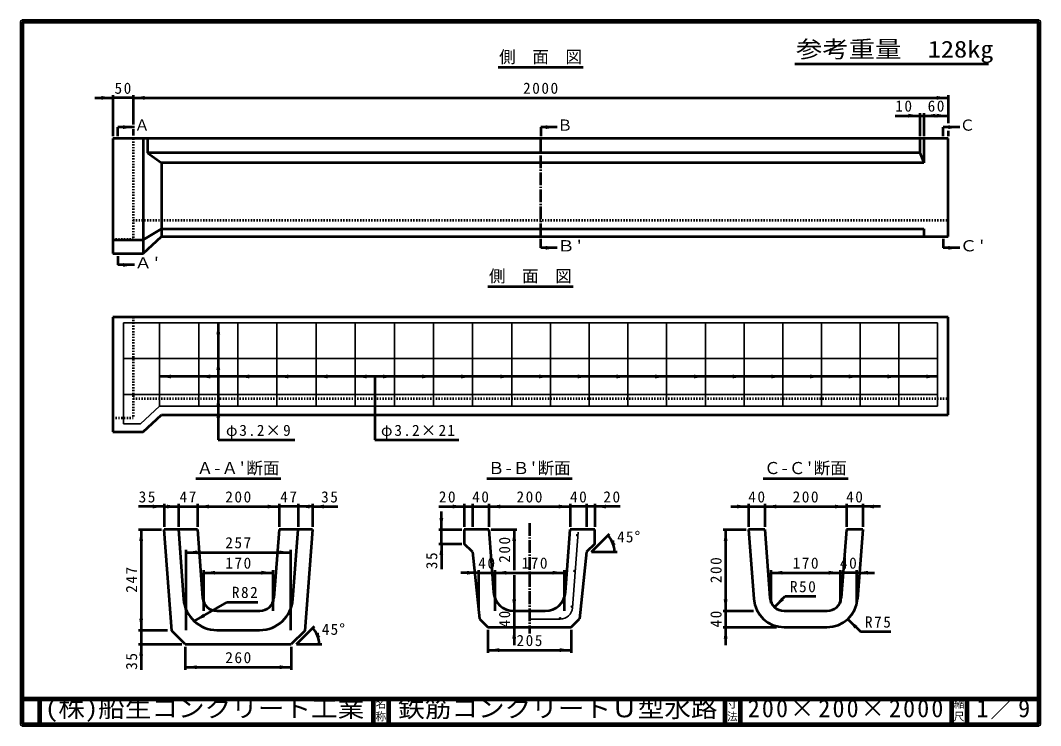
# Model space of a CAD drawing. Units: millimetres, scale not verified. Extents: x 100 to 4105, y 100 to 2870.
import ezdxf
from ezdxf.enums import TextEntityAlignment as Align

# ---------------------------------------------------------------- set-up
doc = ezdxf.new("R2010")
doc.units = ezdxf.units.MM
doc.header["$LTSCALE"] = 5
doc.linetypes.add('USER1', pattern=[2.2, 1, -1.2])
doc.linetypes.add('USER2', pattern=[13.4, 10, -1.2, 1, -1.2])
doc.layers.add('V-nasSTD', color=7, linetype='Continuous', lineweight=50)
doc.styles.add('ＭＳ ゴシック', font='')
doc.styles.get('ＭＳ ゴシック').set_extended_font_data('MS Gothic')

msp = doc.modelspace()

# ---------------------------------------------------------------- hatches: boundary and pattern name
at = {"layer": 'V-nasSTD'}
for points in [[(417.5, 2558.193), (462.5, 2565.693), (417.5, 2573.193)], [(587.5, 2573.193), (542.5, 2565.693), (587.5, 2558.193)], [(3697.5, 2558.193), (3742.5, 2565.693), (3697.5, 2573.193)], [(3585.5, 2488.193), (3630.5, 2495.693), (3585.5, 2503.193)], [(3691.5, 2503.193), (3646.5, 2495.693), (3691.5, 2488.193)], [(3697.5, 2488.193), (3742.5, 2495.693), (3697.5, 2503.193)], [(502.5, 2443.193), (547.5, 2450.693), (502.5, 2458.193)], [(2162.5, 2443.193), (2207.5, 2450.693), (2162.5, 2458.193)], [(3742.5, 2443.193), (3787.5, 2450.693), (3742.5, 2458.193)], [(2162.5, 1969.193), (2207.5, 1976.693), (2162.5, 1984.193)], [(3742.5, 1969.193), (3787.5, 1976.693), (3742.5, 1984.193)], [(502.5, 1901.993), (547.5, 1909.493), (502.5, 1916.993)], [(884.4, 1636.892), (876.9, 1681.892), (869.4, 1636.892)], [(884.4, 1496.487), (876.9, 1541.487), (869.4, 1496.487)], [(691.5, 1478.785), (646.5, 1471.285), (691.5, 1463.785)], [(845.1, 1478.785), (800.1, 1471.285), (845.1, 1463.785)], [(998.7, 1478.785), (953.7, 1471.285), (998.7, 1463.785)], [(1152.3, 1478.785), (1107.3, 1471.285), (1152.3, 1463.785)], [(1305.9, 1478.785), (1260.9, 1471.285), (1305.9, 1463.785)], [(1459.5, 1478.785), (1414.5, 1471.285), (1459.5, 1463.785)], [(1523.1, 1463.785), (1568.1, 1471.285), (1523.1, 1478.785)], [(1676.7, 1463.785), (1721.7, 1471.285), (1676.7, 1478.785)], [(1830.3, 1463.785), (1875.3, 1471.285), (1830.3, 1478.785)], [(1983.9, 1463.785), (2028.9, 1471.285), (1983.9, 1478.785)], [(2135.9, 1463.785), (2180.9, 1471.285), (2135.9, 1478.785)], [(2287.9, 1463.785), (2332.9, 1471.285), (2287.9, 1478.785)], [(2439.9, 1463.785), (2484.9, 1471.285), (2439.9, 1478.785)], [(2591.9, 1463.785), (2636.9, 1471.285), (2591.9, 1478.785)], [(2743.9, 1463.785), (2788.9, 1471.285), (2743.9, 1478.785)], [(2895.9, 1463.785), (2940.9, 1471.285), (2895.9, 1478.785)], [(3047.9, 1463.785), (3092.9, 1471.285), (3047.9, 1478.785)], [(3199.9, 1463.785), (3244.9, 1471.285), (3199.9, 1478.785)], [(3351.9, 1463.785), (3396.9, 1471.285), (3351.9, 1478.785)], [(3503.9, 1463.785), (3548.9, 1471.285), (3503.9, 1478.785)], [(3655.9, 1463.785), (3700.9, 1471.285), (3655.9, 1478.785)], [(884.4, 1356.083), (876.9, 1401.083), (869.4, 1356.083)], [(884.4, 1310.053), (876.9, 1355.053), (869.4, 1310.053)], [(619.1, 952.993), (664.1, 960.493), (619.1, 967.993)], [(675.1, 952.993), (720.1, 960.493), (675.1, 967.993)], [(840.3, 967.993), (795.3, 960.493), (840.3, 952.993)], [(1070.3, 952.993), (1115.3, 960.493), (1070.3, 967.993)], [(1235.5, 952.993), (1190.5, 960.493), (1235.5, 967.993)], [(1291.5, 952.993), (1246.5, 960.493), (1291.5, 967.993)], [(1797.5, 952.993), (1842.5, 960.493), (1797.5, 967.993)], [(1983.5, 967.993), (1938.5, 960.493), (1983.5, 952.993)], [(2213.5, 952.993), (2258.5, 960.493), (2213.5, 967.993)], [(2399.5, 952.993), (2354.5, 960.493), (2399.5, 967.993)], [(2913.5, 952.993), (2958.5, 960.493), (2913.5, 967.993)], [(3067.5, 967.993), (3022.5, 960.493), (3067.5, 952.993)], [(3297.5, 952.993), (3342.5, 960.493), (3297.5, 967.993)], [(3451.5, 952.993), (3406.5, 960.493), (3451.5, 967.993)], [(1745, 915.493), (1752.5, 870.493), (1760, 915.493)], [(581.6, 825.493), (574.1, 870.493), (566.6, 825.493)], [(2031, 825.493), (2038.5, 870.493), (2046, 825.493)], [(2288.701, 847.701, 1), (2283.595, 848.084, 0.41421), (2285.956, 845.339, 0.41421)], [(2436.688, 812.25), (2406.14, 846.133), (2424.048, 804.174)], [(2876, 825.493), (2868.5, 870.493), (2861, 825.493)], [(1760, 769.493), (1752.5, 814.493), (1745, 769.493)], [(2416.74, 825.305), (2432.5, 782.493), (2431.477, 828.102)], [(794.7, 787.993), (749.7, 780.493), (794.7, 772.993)], [(1115.9, 772.993), (1160.9, 780.493), (1115.9, 787.993)], [(864.3, 707.993), (819.3, 700.493), (864.3, 692.993)], [(1046.3, 692.993), (1091.3, 700.493), (1046.3, 707.993)], [(1853.5, 692.993), (1898.5, 700.493), (1853.5, 707.993)], [(2007.5, 707.993), (1962.5, 700.493), (2007.5, 692.993)], [(2189.5, 692.993), (2234.5, 700.493), (2189.5, 707.993)], [(2278.17, 707.295, 1), (2273.065, 707.678, 0.41421), (2275.426, 704.934, 0.41421)], [(3091.5, 707.993), (3046.5, 700.493), (3091.5, 692.993)], [(3273.5, 692.993), (3318.5, 700.493), (3273.5, 707.993)], [(3427.5, 692.993), (3382.5, 700.493), (3427.5, 707.993)], [(3086.885, 602.564), (3060.369, 565.441), (3097.492, 591.957)], [(2046, 595.493), (2038.5, 550.493), (2031, 595.493)], [(2267.64, 566.892, 1), (2262.534, 567.275, 1)], [(2861, 595.493), (2868.5, 550.493), (2876, 595.493)], [(817.421, 539.314), (782.2, 510.318), (824.921, 526.323)], [(2098.5, 518.493, 0.41421), (2101.06, 521.053, 0.41421), (2098.5, 523.613)], [(2218.5, 518.493, 0.09125), (2219.411, 518.661, 0.9129), (2218.037, 523.571, 0.9129)], [(566.6, 520.293), (574.1, 475.293), (581.6, 520.293)], [(1277.488, 449.05), (1246.94, 482.933), (1264.848, 440.974)], [(2046, 441.493), (2038.5, 486.493), (2031, 441.493)], [(2876, 441.493), (2868.5, 486.493), (2861, 441.493)], [(3374.498, 481.401), (3347.981, 518.524), (3385.104, 492.008)], [(1257.54, 462.105), (1273.3, 419.293), (1272.277, 464.902)], [(581.6, 374.293), (574.1, 419.293), (566.6, 374.293)], [(1979.5, 403.993), (1934.5, 396.493), (1979.5, 388.993)], [(2217.5, 388.993), (2262.5, 396.493), (2217.5, 403.993)], [(792.3, 336.793), (747.3, 329.293), (792.3, 321.793)], [(1118.3, 321.793), (1163.3, 329.293), (1118.3, 336.793)]]:
    msp.add_hatch(color=256, dxfattribs=at).paths.add_polyline_path(points)

# ---------------------------------------------------------------- linework, layer by layer
at = {"layer": 'V-nasSTD', "lineweight": 100}
for p, q in [((105, 2865), (105, 105)), ((4100, 2865), (105, 2865)), ((4100, 105), (4100, 2865)), ((105, 205), (4100, 205)), ((175, 205), (175, 105)), ((1485, 205), (1485, 105)), ((1545, 205), (1545, 105)), ((2865, 205), (2865, 105)), ((2925, 205), (2925, 105)), ((3755, 205), (3755, 105)), ((3755, 205), (3755, 105)), ((3815, 205), (3815, 105)), ((105, 105), (4100, 105))]:
    msp.add_line(p, q, dxfattribs=at)
at = {"layer": 'V-nasSTD'}
for p, q in [((1975.5, 2685.693), (2309.5, 2685.693)), ((3140.5, 2700), (3900, 2700)), ((392.5, 2565.693), (462.5, 2565.693)), ((462.5, 2575.693), (462.5, 2415.693)), ((542.5, 2565.693), (462.5, 2565.693)), ((542.5, 2575.693), (542.5, 2460.693)), ((542.5, 2565.693), (3742.5, 2565.693)), ((3742.5, 2575.693), (3742.5, 2465.693)), ((3534.5, 2495.693), (3630.5, 2495.693)), ((3630.5, 2505.693), (3630.5, 2415.693)), ((3630.5, 2495.693), (3646.5, 2495.693)), ((3646.5, 2505.693), (3646.5, 2415.693)), ((3646.5, 2495.693), (3742.5, 2495.693)), ((482.5, 2415.693), (482.5, 2450.693)), ((547.5, 2450.693), (482.5, 2450.693)), ((2207.5, 2450.693), (2142.5, 2450.693)), ((2142.5, 2450.693), (2142.5, 2415.693)), ((3722.5, 2415.693), (3722.5, 2450.693)), ((3787.5, 2450.693), (3722.5, 2450.693)), ((462.5, 2405.693), (462.5, 1954.493)), ((3742.5, 2405.693), (462.5, 2405.693)), ((542.5, 2442.693), (542.5, 2417.693)), ((582.5, 2405.693), (582.5, 1954.493)), ((598.5, 2405.693), (598.5, 2349.693)), ((3630.5, 2405.693), (3630.5, 2349.693)), ((3646.5, 2405.693), (3646.5, 2310.558)), ((3742.5, 2435.693), (3742.5, 2415.693)), ((3742.5, 2021.693), (3742.5, 2405.693)), ((3630.5, 2349.693), (598.5, 2349.693)), ((598.5, 2349.693), (654.5, 2310.558)), ((3630.5, 2349.693), (3646.5, 2310.558)), ((3646.5, 2310.558), (654.5, 2310.558)), ((654.5, 2310.558), (654.5, 2021.693)), ((582.5, 2007.899), (654.5, 2051.098)), ((654.5, 2051.098), (3646.5, 2051.098)), ((3646.5, 2051.098), (3646.5, 2021.693)), ((462.5, 2007.899), (582.5, 2007.899)), ((582.5, 1954.493), (654.5, 2021.693)), ((654.5, 2021.693), (3742.5, 2021.693)), ((2142.5, 1976.693), (2142.5, 2011.693)), ((3722.5, 2011.693), (3722.5, 1976.693)), ((2207.5, 1976.693), (2142.5, 1976.693)), ((3787.5, 1976.693), (3722.5, 1976.693)), ((462.5, 1954.493), (582.5, 1954.493)), ((482.5, 1944.493), (482.5, 1909.493)), ((547.5, 1909.493), (482.5, 1909.493)), ((1935.5, 1824.493), (2269.5, 1824.493)), ((462.5, 1704.493), (462.5, 1253.293)), ((3742.5, 1704.493), (462.5, 1704.493)), ((3742.5, 1320.493), (3742.5, 1704.493)), ((876.9, 1681.892), (876.9, 1221.892)), ((3700.9, 1471.285), (646.5, 1471.285)), ((1491.3, 1471.285), (1491.3, 1221.892)), ((582.5, 1253.293), (654.5, 1320.493)), ((654.5, 1320.493), (3742.5, 1320.493)), ((462.5, 1253.293), (582.5, 1253.293)), ((876.9, 1221.892), (1176.9, 1221.892)), ((1491.3, 1221.892), (1821.3, 1221.892)), ((788.172, 1070.493), (1122.428, 1070.493)), ((1931.372, 1070.493), (2265.628, 1070.493)), ((3015.372, 1070.493), (3349.628, 1070.493)), ((664.1, 970.493), (664.1, 880.493)), ((720.1, 970.493), (720.1, 880.493)), ((795.3, 970.493), (795.3, 880.493)), ((1115.3, 970.493), (1115.3, 880.493)), ((1190.5, 970.493), (1190.5, 880.493)), ((1246.5, 970.493), (1246.5, 880.493)), ((1842.5, 970.493), (1842.5, 880.493)), ((1874.5, 970.493), (1874.5, 880.493)), ((1938.5, 970.493), (1938.5, 880.493)), ((2258.5, 970.493), (2258.5, 880.493)), ((2322.5, 970.493), (2322.5, 880.493)), ((2354.5, 970.493), (2354.5, 880.493)), ((2958.5, 970.493), (2958.5, 880.493)), ((3022.5, 970.493), (3022.5, 880.493)), ((3342.5, 970.493), (3342.5, 880.493)), ((3406.5, 970.493), (3406.5, 880.493)), ((664.1, 960.493), (564.1, 960.493)), ((664.1, 960.493), (720.1, 960.493)), ((720.1, 960.493), (795.3, 960.493)), ((795.3, 960.493), (1115.3, 960.493)), ((1190.5, 960.493), (1115.3, 960.493)), ((1246.5, 960.493), (1190.5, 960.493)), ((1246.5, 960.493), (1346.5, 960.493)), ((1742.5, 960.493), (1842.5, 960.493)), ((1752.5, 870.493), (1752.5, 940.493)), ((1842.5, 960.493), (1874.5, 960.493)), ((1874.5, 960.493), (1938.5, 960.493)), ((1938.5, 960.493), (2258.5, 960.493)), ((2322.5, 960.493), (2258.5, 960.493)), ((2354.5, 960.493), (2322.5, 960.493)), ((2454.5, 960.493), (2354.5, 960.493)), ((2888.5, 960.493), (2958.5, 960.493)), ((2958.5, 960.493), (3022.5, 960.493)), ((3022.5, 960.493), (3342.5, 960.493)), ((3406.5, 960.493), (3342.5, 960.493)), ((3476.5, 960.493), (3406.5, 960.493)), ((564.1, 870.493), (654.1, 870.493)), ((574.1, 870.493), (574.1, 475.293)), ((795.3, 870.493), (664.1, 870.493)), ((693.894, 472.699), (664.1, 870.493)), ((720.1, 870.493), (740.607, 596.694)), ((795.3, 870.493), (815.414, 602.305)), ((1115.3, 870.493), (1095.186, 602.305)), ((1246.5, 870.493), (1115.3, 870.493)), ((1169.993, 596.694), (1190.5, 870.493)), ((1246.5, 870.493), (1216.706, 472.699)), ((1742.5, 870.493), (1832.5, 870.493)), ((1752.5, 814.493), (1752.5, 870.493)), ((1842.5, 870.493), (1842.5, 814.493)), ((1938.5, 870.493), (1842.5, 870.493)), ((1938.5, 870.493), (1956.949, 624.51)), ((1948.5, 870.493), (2048.5, 870.493)), ((2038.5, 870.493), (2038.5, 710.493)), ((2240.051, 624.51), (2258.5, 870.493)), ((2354.5, 870.493), (2258.5, 870.493)), ((2342.5, 782.493), (2413.211, 853.204)), ((2354.5, 814.493), (2354.5, 870.493)), ((2858.5, 870.493), (2948.5, 870.493)), ((2868.5, 870.493), (2868.5, 550.493)), ((3022.5, 870.493), (2958.5, 870.493)), ((2958.5, 870.493), (2978.973, 597.518)), ((3022.5, 870.493), (3042.614, 602.305)), ((3342.5, 870.493), (3322.386, 602.305)), ((3406.5, 870.493), (3342.5, 870.493)), ((3406.5, 870.493), (3386.027, 597.518)), ((1742.5, 814.493), (1832.5, 814.493)), ((1752.5, 814.493), (1752.5, 714.493)), ((1874.5, 782.493), (1842.5, 814.493)), ((2354.5, 814.493), (2322.5, 782.493)), ((749.7, 790.493), (749.7, 475.293)), ((749.7, 780.493), (1160.9, 780.493)), ((1160.9, 790.493), (1160.9, 475.293)), ((1874.5, 782.493), (1901.731, 519.262)), ((2322.5, 782.493), (2295.269, 519.262)), ((2342.5, 782.493), (2442.5, 782.493)), ((819.3, 710.493), (819.3, 550.493)), ((819.3, 700.493), (1091.3, 700.493)), ((1091.3, 710.493), (1091.3, 550.493)), ((1898.5, 700.493), (1828.5, 700.493)), ((1898.5, 710.493), (1898.5, 550.493)), ((1898.5, 700.493), (1962.5, 700.493)), ((1962.5, 710.493), (1962.5, 550.493)), ((1962.5, 700.493), (2234.5, 700.493)), ((2038.5, 690.493), (2038.5, 550.493)), ((2234.5, 710.493), (2234.5, 550.493)), ((3046.5, 710.493), (3046.5, 580.493)), ((3046.5, 700.493), (3318.5, 700.493)), ((3318.5, 710.493), (3318.5, 580.493)), ((3382.5, 700.493), (3318.5, 700.493)), ((3382.5, 710.493), (3382.5, 580.493)), ((3382.5, 700.493), (3452.5, 700.493)), ((3060.369, 565.441), (3102.795, 607.867)), ((3102.795, 607.867), (3222.795, 607.867)), ((782.2, 510.318), (912.104, 585.318)), ((912.104, 585.318), (1032.104, 585.318)), ((871.257, 550.493), (1039.343, 550.493)), ((2036.725, 550.493), (2160.275, 550.493)), ((2038.5, 550.493), (2038.5, 486.493)), ((2858.5, 550.493), (2978.5, 550.493)), ((2868.5, 550.493), (2868.5, 486.493)), ((3098.457, 550.493), (3266.543, 550.493)), ((1183.3, 419.293), (1254.011, 490.004)), ((1901.731, 519.262), (1934.5, 486.493)), ((1934.5, 486.493), (2262.5, 486.493)), ((2038.5, 486.493), (2038.5, 416.493)), ((2262.5, 486.493), (2295.269, 519.262)), ((2858.5, 486.493), (3068.5, 486.493)), ((2868.5, 486.493), (2868.5, 416.493)), ((3098.637, 486.493), (3266.363, 486.493)), ((3347.981, 518.524), (3397.479, 469.027)), ((564.1, 475.293), (678.1, 475.293)), ((574.1, 475.293), (574.1, 419.293)), ((747.3, 419.293), (693.894, 472.699)), ((871.441, 475.293), (1039.159, 475.293)), ((1216.706, 472.699), (1163.3, 419.293)), ((1934.5, 476.493), (1934.5, 386.493)), ((2262.5, 476.493), (2262.5, 386.493)), ((3397.479, 469.027), (3517.479, 469.027)), ((564.1, 419.293), (734.1, 419.293)), ((574.1, 419.293), (574.1, 319.293)), ((747.3, 419.293), (1163.3, 419.293)), ((747.3, 409.293), (747.3, 319.293)), ((1163.3, 409.293), (1163.3, 319.293)), ((1183.3, 419.293), (1283.3, 419.293)), ((1934.5, 396.493), (2262.5, 396.493)), ((747.3, 329.293), (1163.3, 329.293))]:
    msp.add_line(p, q, dxfattribs=at)
at = {"layer": 'V-nasSTD', "linetype": 'USER1'}
for p, q in [((542.5, 2405.693), (542.5, 2010.493)), ((542.5, 2085.693), (3742.5, 2085.693)), ((462.5, 2010.493), (542.5, 2010.493)), ((542.5, 1704.493), (542.5, 1309.293)), ((542.5, 1384.493), (3742.5, 1384.493)), ((462.5, 1309.293), (542.5, 1309.293))]:
    msp.add_line(p, q, dxfattribs=at)
at = {"layer": 'V-nasSTD', "linetype": 'USER2'}
for p, q in [((2142.5, 2021.693), (2142.5, 2405.693)), ((2098.5, 895.493), (2098.5, 461.493))]:
    msp.add_line(p, q, dxfattribs=at)
at = {"layer": 'V-nasSTD', "lineweight": 35}
for p, q in [((504.1, 1681.892), (504.1, 1285.184)), ((504.1, 1681.892), (3700.9, 1681.892)), ((646.5, 1681.892), (646.5, 1355.053)), ((800.1, 1681.892), (800.1, 1355.053)), ((953.7, 1681.892), (953.7, 1355.053)), ((1107.3, 1681.892), (1107.3, 1355.053)), ((1260.9, 1681.892), (1260.9, 1355.053)), ((1414.5, 1681.892), (1414.5, 1355.053)), ((1568.1, 1681.892), (1568.1, 1355.053)), ((1721.7, 1681.892), (1721.7, 1355.053)), ((1875.3, 1681.892), (1875.3, 1355.053)), ((2028.9, 1681.892), (2028.9, 1355.053)), ((2180.9, 1681.892), (2180.9, 1355.053)), ((2332.9, 1681.892), (2332.9, 1355.053)), ((2484.9, 1681.892), (2484.9, 1355.053)), ((2636.9, 1681.892), (2636.9, 1355.053)), ((2788.9, 1681.892), (2788.9, 1355.053)), ((2940.9, 1681.892), (2940.9, 1355.053)), ((3092.9, 1681.892), (3092.9, 1355.053)), ((3244.9, 1681.892), (3244.9, 1355.053)), ((3396.9, 1681.892), (3396.9, 1355.053)), ((3548.9, 1681.892), (3548.9, 1355.053)), ((3700.9, 1681.892), (3700.9, 1355.053)), ((504.1, 1541.487), (3700.9, 1541.487)), ((504.1, 1401.083), (3700.9, 1401.083)), ((571.3, 1285.184), (646.5, 1355.053)), ((646.5, 1355.053), (3700.9, 1355.053)), ((504.1, 1285.184), (571.3, 1285.184)), ((2267.341, 562.903), (2289.598, 859.67)), ((2098.5, 518.493), (2219.475, 518.493))]:
    msp.add_line(p, q, dxfattribs=at)
at = {"layer": 'V-nasSTD', "lineweight": 13}
msp.add_lwpolyline([(100, 100), (100, 2870), (4105, 2870), (4105, 100)], close=True, dxfattribs=at)
at = {"layer": 'V-nasSTD', "lineweight": 35}
for centre in [(2286.148, 847.892), (2275.617, 707.487), (2265.087, 567.083), (2218.5, 521.053)]:
    msp.add_circle(centre, 2.56, dxfattribs=at)
at = {"layer": 'V-nasSTD'}
for centre, radius, start, end in [((2342.5, 782.493), 90, 0, 45), ((871.257, 606.493), 56, 184.28915, 270), ((1039.343, 606.493), 56, 270, 355.71085), ((2036.725, 630.493), 80, 184.28915, 270), ((2160.275, 630.493), 80, 270, 355.71085), ((3098.457, 606.493), 56, 184.28915, 270), ((3266.543, 606.493), 56, 270, 355.71085), ((871.441, 606.493), 131.2, 184.28339, 270), ((1039.159, 606.493), 131.2, 270, 355.71661), ((3098.637, 606.493), 120, 184.28915, 270), ((3266.363, 606.493), 120, 270, 355.71085), ((1183.3, 419.293), 90, 0, 45)]:
    msp.add_arc(centre, radius, start, end, dxfattribs=at)
at = {"layer": 'V-nasSTD', "lineweight": 35}
for centre, radius, end in [((2219.475, 566.493), 48, 355.71085), ((2098.5, 521.053), 2.56, 90)]:
    msp.add_arc(centre, radius, 270, end, dxfattribs=at)

# ---------------------------------------------------------------- texts
at = {"layer": 'V-nasSTD', "style": 'ＭＳ ゴシック'}
for s, height, width, p in [('参考重量\u3000128kg', 65.98, 1.15, (3144.5, 2790)), ("Ｂ'", 43.99, 1.15, (2207.5, 2006.693)), ("Ｃ'", 43.99, 1.15, (3787.5, 2006.693)), ("Ａ'", 43.99, 1.15, (547.5, 1939.493)), ('(株)船生コンクリート工業', 69.65, 1.1, (196.334, 202.55)), ('鉄筋コンクリートＵ型水路', 69.65, 1.1, (1582.75, 202.47))]:
    msp.add_text(s, height=height, dxfattribs=dict(at, width=width)).set_placement(p, align=Align.TOP_LEFT)
for s, height, p in [('側\u3000面\u3000図', 47.65, (1979.496, 2750.693)), ('Ａ', 43.99, (547.5, 2480.693)), ('Ｂ', 43.99, (2207.5, 2480.693)), ('Ｃ', 43.99, (3787.5, 2480.693)), ('側\u3000面\u3000図', 47.65, (1939.496, 1889.493)), ("Ａ-Ａ'断面", 47.65, (792.168, 1135.493)), ("Ｂ-Ｂ'断面", 47.65, (1935.368, 1135.493)), ("Ｃ-Ｃ'断面", 47.65, (3019.368, 1135.493)), ('名', 30.79, (1493.982, 200.999)), ('寸', 30.79, (2873.982, 200.999)), ('縮', 30.79, (3763.982, 200.999)), ('称', 30.79, (1493.976, 151.01)), ('法', 30.79, (2873.976, 151.01)), ('尺', 30.79, (3763.976, 151.01))]:
    msp.add_text(s, height=height, dxfattribs=at).set_placement(p, align=Align.TOP_LEFT)
at = {"layer": 'V-nasSTD', "attachment_point": 1, "style": 'ＭＳ ゴシック'}
for s, insert, char_height in [('\\T1.2;50', (469.509, 2625.693), 43.99), ('\\T1.2;2000', (2073.394, 2625.693), 43.99), ('\\T1.2;10', (3534.5, 2555.693), 43.99), ('\\T1.2;60', (3661.509, 2555.693), 43.99), ('\\T1.15;φ3.2×9', (906.9, 1281.892), 43.99), ('\\T1.16;φ3.2×21', (1515.3, 1281.892), 43.99), ('\\T1.2;35', (564.1, 1020.493), 43.99), ('\\T1.2;47', (724.709, 1020.493), 43.99), ('\\T1.2;200', (904.313, 1020.493), 43.99), ('\\T1.2;47', (1119.909, 1020.493), 43.99), ('\\T1.2;35', (1280.5, 1020.493), 43.99), ('\\T1.2;20', (1742.5, 1020.493), 43.99), ('\\T1.2;40', (1873.491, 1020.493), 43.99), ('\\T1.2;200', (2047.513, 1020.493), 43.99), ('\\T1.2;40', (2257.509, 1020.493), 43.99), ('\\T1.2;20', (2388.5, 1020.493), 43.99), ('\\T1.2;40', (2957.509, 1020.493), 43.99), ('\\T1.2;200', (3131.513, 1020.493), 43.99), ('\\T1.2;40', (3341.509, 1020.493), 43.99), ('\\T1.15;45°', (2442.398, 863.632), 43.99), ('\\T1.2;257', (904.313, 840.493), 43.99), ('\\T1.2;170', (904.313, 760.493), 43.99), ('\\T1.2;40', (1897.491, 760.493), 43.99), ('\\T1.2;170', (2067.5, 760.493), 43.99), ('\\T1.2;170', (3131.513, 760.493), 43.99), ('\\T1.2;40', (3317.509, 760.493), 43.99), ('\\T1.2;R82', (930.104, 645.318), 43.99), ('\\T1.2;R50', (3120.795, 667.867), 43.99), ('\\T1.2;R75', (3415.479, 529.027), 43.99), ('\\T1.15;45°', (1283.198, 500.432), 43.99), ('\\T1.2;205', (2047.513, 456.493), 43.99), ('\\T1.2;260', (904.313, 389.293), 43.99), ('\\T1.17;200×200×2000', (2955.25, 202.47), 69.65), ('\\T1.15;1／9', (3853, 202.582), 69.65)]:
    msp.add_mtext(s, dxfattribs=dict(at, insert=insert, char_height=char_height))
at = {"layer": 'V-nasSTD', "char_height": 43.99, "attachment_point": 1, "rotation": 90, "style": 'ＭＳ ゴシック'}
for s, insert in [('\\T1.2;200', (1978.5, 739.506)), ('\\T1.2;35', (1692.5, 714.493)), ('\\T1.2;200', (2808.5, 659.506)), ('\\T1.2;247', (514.1, 621.906)), ('\\T1.2;40', (1978.5, 485.484)), ('\\T1.2;40', (2808.5, 485.484)), ('\\T1.2;35', (514.1, 319.293))]:
    msp.add_mtext(s, dxfattribs=dict(at, insert=insert))

doc.saveas('drawing.dxf')
